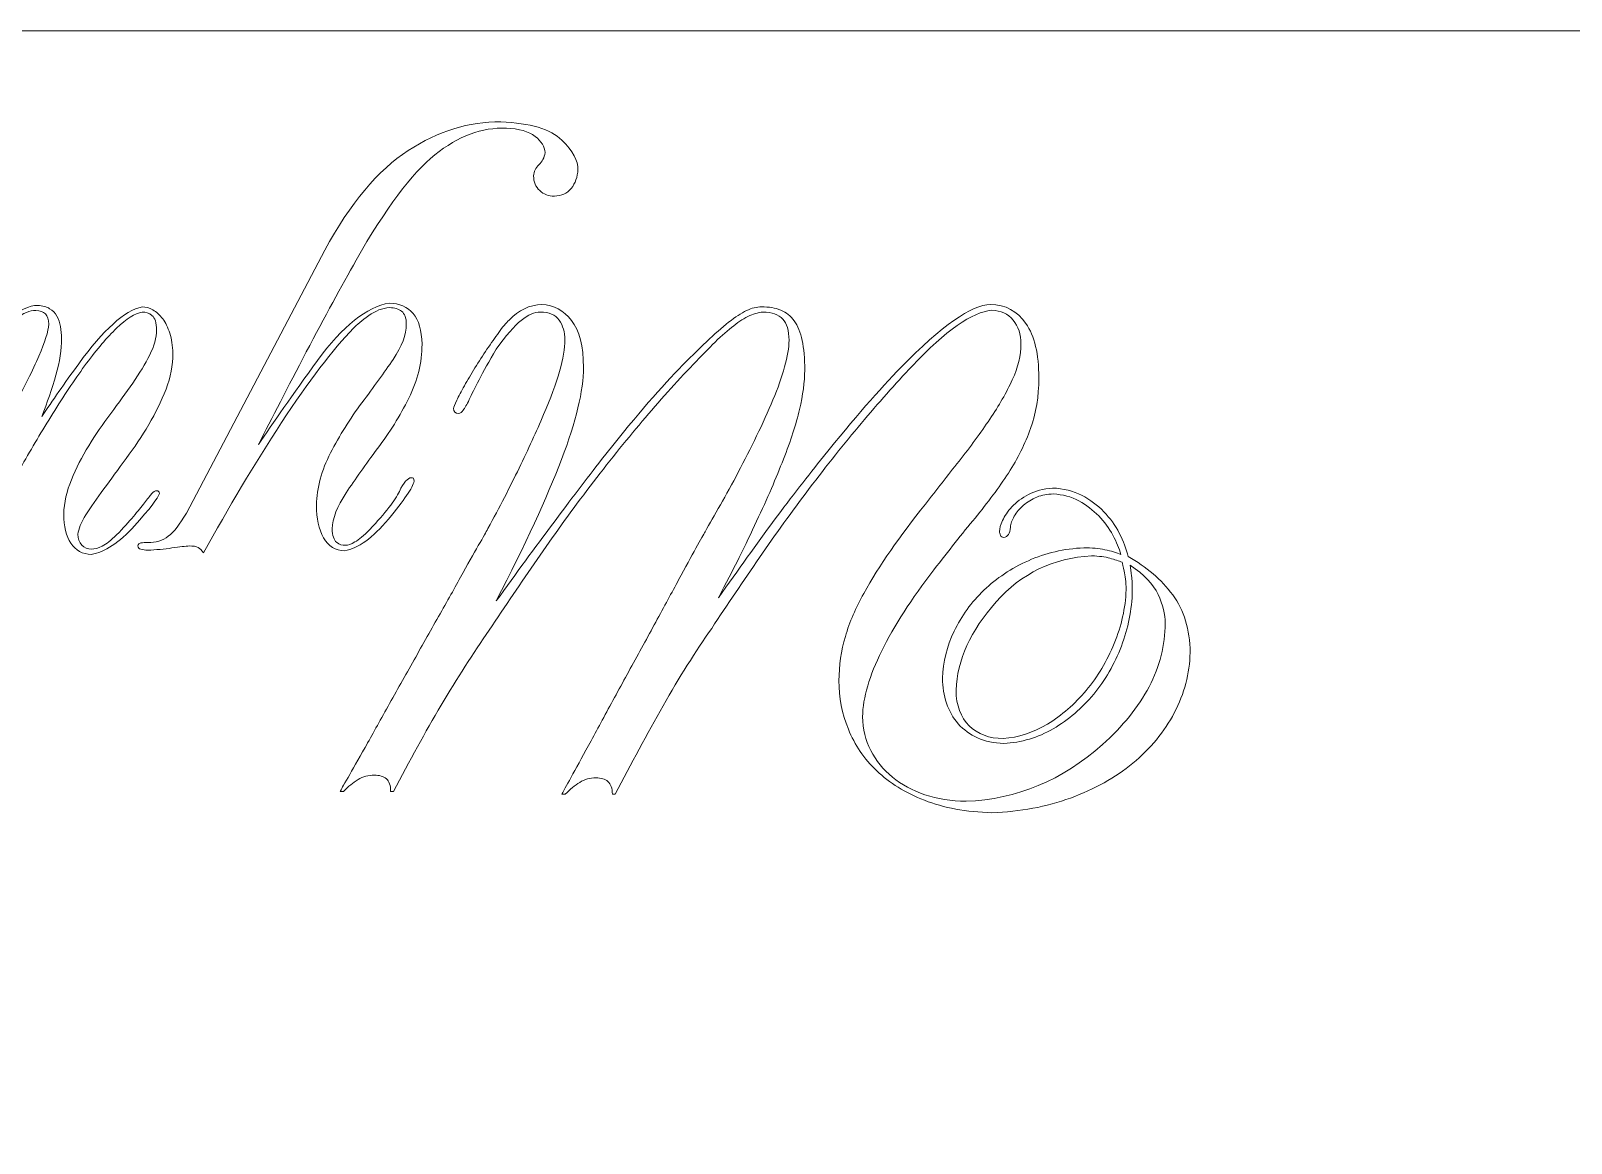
# Model space of a CAD drawing. Header units: centimetres. Extents: x -34.6 to 30.5, y -3.3 to 7.
# Drawn here: x 23.038 to 25.322, y -1.609 to 0.041 of the extents above; entities that cross this region are included whole.
import ezdxf

# ---------------------------------------------------------------- set-up
doc = ezdxf.new("R2010")
doc.units = ezdxf.units.CM
doc.header["$MEASUREMENT"] = 0
doc.layers.add('layer 1', color=7, linetype='Continuous')

msp = doc.modelspace()

# ---------------------------------------------------------------- linework, layer by layer
at = {"layer": 'layer 1', "color": 250, "lineweight": 9}
msp.add_open_spline([(18.65834, 0.04103), (18.65834, 0.04103), (25.86834, 0.04103), (25.86834, 0.04103), (25.86834, 0.04103), (26.72161, 0.04103), (27.41334, -0.6977), (27.41334, -1.60897), (27.41334, -1.60897), (27.41334, -2.52024), (26.72161, -3.25897), (25.86834, -3.25897), (25.86834, -3.25897), (25.86834, -3.25897), (18.65834, -3.25897), (18.65834, -3.25897), (18.65834, -3.25897), (17.80507, -3.25897), (17.11334, -2.52024), (17.11334, -1.60897), (17.11334, -1.60897), (17.11334, -0.6977), (17.80507, 0.04103), (18.65834, 0.04103)], degree=3, knots=[0, 0, 0, 0, 0.1428571, 0.1428571, 0.1428571, 0.1428571, 0.2857143, 0.2857143, 0.2857143, 0.2857143, 0.4285714, 0.4285714, 0.4285714, 0.4285714, 0.5714286, 0.5714286, 0.5714286, 0.5714286, 0.7142857, 0.7142857, 0.7142857, 0.7142857, 1, 1, 1, 1], dxfattribs=at)
at = {"layer": 'layer 1', "color": 242, "lineweight": 9}
for points, knots in [([(23.50324, -0.73032), (23.48931, -0.72997), (23.4789, -0.72344), (23.47184, -0.71092), (23.47184, -0.71092), (23.46479, -0.69839), (23.46126, -0.68234), (23.46126, -0.66258), (23.46126, -0.66258), (23.46197, -0.63683), (23.46885, -0.6109), (23.48225, -0.58515), (23.48225, -0.58515), (23.49548, -0.55922), (23.511, -0.53453), (23.52864, -0.51089), (23.52864, -0.51089), (23.54646, -0.48743), (23.5618, -0.46591), (23.57503, -0.44633), (23.57503, -0.44633), (23.58808, -0.42693), (23.59461, -0.40947), (23.59461, -0.39394), (23.59461, -0.39394), (23.59461, -0.38495), (23.59232, -0.3786), (23.58756, -0.37507), (23.58756, -0.37507), (23.58297, -0.37137), (23.57697, -0.3696), (23.56974, -0.3696), (23.56974, -0.3696), (23.55916, -0.37031), (23.54875, -0.37419), (23.53887, -0.38142), (23.53887, -0.38142), (23.52882, -0.38883), (23.52123, -0.395), (23.51612, -0.40012), (23.51612, -0.40012), (23.48543, -0.43187), (23.44997, -0.47843), (23.40958, -0.54017), (23.40958, -0.54017), (23.36936, -0.60191), (23.33073, -0.66629), (23.29387, -0.73349), (23.29387, -0.73349), (23.2914, -0.72961), (23.28875, -0.72697), (23.28575, -0.72538), (23.28575, -0.72538), (23.28293, -0.72379), (23.27852, -0.72309), (23.2727, -0.72309), (23.2727, -0.72309), (23.26723, -0.72344), (23.25859, -0.7245), (23.24712, -0.72608), (23.24712, -0.72608), (23.23548, -0.72785), (23.22349, -0.72891), (23.21114, -0.72926), (23.21114, -0.72926), (23.20744, -0.72926), (23.20409, -0.72891), (23.20109, -0.72803), (23.20109, -0.72803), (23.19809, -0.72714), (23.19668, -0.72556), (23.19668, -0.72309), (23.19668, -0.72309), (23.19668, -0.72062), (23.19809, -0.71921), (23.20109, -0.71868), (23.20109, -0.71868), (23.20409, -0.71815), (23.20744, -0.71797), (23.21114, -0.71797), (23.21114, -0.71797), (23.22314, -0.71832), (23.23337, -0.71515), (23.24166, -0.7088), (23.24166, -0.7088), (23.24995, -0.70245), (23.25894, -0.69098), (23.26847, -0.6744), (23.26847, -0.6744), (23.26847, -0.6744), (23.47361, -0.28441), (23.47361, -0.28441), (23.47361, -0.28441), (23.51153, -0.21473), (23.55281, -0.16552), (23.59726, -0.13659), (23.59726, -0.13659), (23.64171, -0.10766), (23.68757, -0.09355), (23.73466, -0.09408), (23.73466, -0.09408), (23.77841, -0.09585), (23.80857, -0.10484), (23.82515, -0.12107), (23.82515, -0.12107), (23.84173, -0.1373), (23.84949, -0.15194), (23.84896, -0.16499), (23.84896, -0.16499), (23.84861, -0.17557), (23.84526, -0.18492), (23.83909, -0.19268), (23.83909, -0.19268), (23.83291, -0.20027), (23.82462, -0.20415), (23.81422, -0.20415), (23.81422, -0.20415), (23.80557, -0.20415), (23.79834, -0.2015), (23.79234, -0.19604), (23.79234, -0.19604), (23.78635, -0.19039), (23.78317, -0.18316), (23.78335, -0.17416), (23.78335, -0.17416), (23.78352, -0.16764), (23.78635, -0.16217), (23.79128, -0.15776), (23.79128, -0.15776), (23.79622, -0.15317), (23.79922, -0.14718), (23.80028, -0.13959), (23.80028, -0.13959), (23.79993, -0.13095), (23.79499, -0.12301), (23.78564, -0.1156), (23.78564, -0.1156), (23.77612, -0.10819), (23.76183, -0.10414), (23.74295, -0.10343), (23.74295, -0.10343), (23.70679, -0.10202), (23.67152, -0.11525), (23.63694, -0.14294), (23.63694, -0.14294), (23.60255, -0.17064), (23.56357, -0.22285), (23.52017, -0.29922), (23.52017, -0.29922), (23.49848, -0.3375), (23.47378, -0.38301), (23.44627, -0.4354), (23.44627, -0.4354), (23.41875, -0.48796), (23.39511, -0.53382), (23.37554, -0.57263), (23.37554, -0.57263), (23.39653, -0.54105), (23.42563, -0.49942), (23.46302, -0.4481), (23.46302, -0.4481), (23.50042, -0.39677), (23.53605, -0.36837), (23.56974, -0.3629), (23.56974, -0.3629), (23.58456, -0.36325), (23.5962, -0.36837), (23.60466, -0.37842), (23.60466, -0.37842), (23.61313, -0.3883), (23.61754, -0.40347), (23.61789, -0.42393), (23.61789, -0.42393), (23.61789, -0.45109), (23.61137, -0.47773), (23.59831, -0.50401), (23.59831, -0.50401), (23.58509, -0.53012), (23.56974, -0.55499), (23.55192, -0.57862), (23.55192, -0.57862), (23.53429, -0.60226), (23.51876, -0.62413), (23.50553, -0.64424), (23.50553, -0.64424), (23.49213, -0.66435), (23.48525, -0.68216), (23.48454, -0.69769), (23.48454, -0.69769), (23.4849, -0.70774), (23.48719, -0.71444), (23.49125, -0.71762), (23.49125, -0.71762), (23.49548, -0.72097), (23.49989, -0.72238), (23.50465, -0.72203), (23.50465, -0.72203), (23.50818, -0.72203), (23.51277, -0.72044), (23.51841, -0.71709), (23.51841, -0.71709), (23.52406, -0.71391), (23.53146, -0.70774), (23.54046, -0.69874), (23.54046, -0.69874), (23.56357, -0.67423), (23.57821, -0.65553), (23.58438, -0.64212), (23.58438, -0.64212), (23.59055, -0.62889), (23.59655, -0.62219), (23.60202, -0.62184), (23.60202, -0.62184), (23.60343, -0.62184), (23.60449, -0.62219), (23.60519, -0.62272), (23.60519, -0.62272), (23.60572, -0.62343), (23.60608, -0.62484), (23.60608, -0.62695), (23.60608, -0.62695), (23.60414, -0.63666), (23.59144, -0.65535), (23.56815, -0.68322), (23.56815, -0.68322), (23.54487, -0.71109), (23.52317, -0.72679), (23.50324, -0.73032)], [0, 0, 0, 0, 0.0172414, 0.0172414, 0.0172414, 0.0172414, 0.0344828, 0.0344828, 0.0344828, 0.0344828, 0.0517241, 0.0517241, 0.0517241, 0.0517241, 0.0689655, 0.0689655, 0.0689655, 0.0689655, 0.0862069, 0.0862069, 0.0862069, 0.0862069, 0.1034483, 0.1034483, 0.1034483, 0.1034483, 0.1206897, 0.1206897, 0.1206897, 0.1206897, 0.137931, 0.137931, 0.137931, 0.137931, 0.1551724, 0.1551724, 0.1551724, 0.1551724, 0.1724138, 0.1724138, 0.1724138, 0.1724138, 0.1896552, 0.1896552, 0.1896552, 0.1896552, 0.2068966, 0.2068966, 0.2068966, 0.2068966, 0.2241379, 0.2241379, 0.2241379, 0.2241379, 0.2413793, 0.2413793, 0.2413793, 0.2413793, 0.2586207, 0.2586207, 0.2586207, 0.2586207, 0.2758621, 0.2758621, 0.2758621, 0.2758621, 0.2931034, 0.2931034, 0.2931034, 0.2931034, 0.3103448, 0.3103448, 0.3103448, 0.3103448, 0.3275862, 0.3275862, 0.3275862, 0.3275862, 0.3448276, 0.3448276, 0.3448276, 0.3448276, 0.362069, 0.362069, 0.362069, 0.362069, 0.3793103, 0.3793103, 0.3793103, 0.3793103, 0.3965517, 0.3965517, 0.3965517, 0.3965517, 0.4137931, 0.4137931, 0.4137931, 0.4137931, 0.4310345, 0.4310345, 0.4310345, 0.4310345, 0.4482759, 0.4482759, 0.4482759, 0.4482759, 0.4655172, 0.4655172, 0.4655172, 0.4655172, 0.4827586, 0.4827586, 0.4827586, 0.4827586, 0.5, 0.5, 0.5, 0.5, 0.5172414, 0.5172414, 0.5172414, 0.5172414, 0.5344828, 0.5344828, 0.5344828, 0.5344828, 0.5517241, 0.5517241, 0.5517241, 0.5517241, 0.5689655, 0.5689655, 0.5689655, 0.5689655, 0.5862069, 0.5862069, 0.5862069, 0.5862069, 0.6034483, 0.6034483, 0.6034483, 0.6034483, 0.6206897, 0.6206897, 0.6206897, 0.6206897, 0.637931, 0.637931, 0.637931, 0.637931, 0.6551724, 0.6551724, 0.6551724, 0.6551724, 0.6724138, 0.6724138, 0.6724138, 0.6724138, 0.6896552, 0.6896552, 0.6896552, 0.6896552, 0.7068966, 0.7068966, 0.7068966, 0.7068966, 0.7241379, 0.7241379, 0.7241379, 0.7241379, 0.7413793, 0.7413793, 0.7413793, 0.7413793, 0.7586207, 0.7586207, 0.7586207, 0.7586207, 0.7758621, 0.7758621, 0.7758621, 0.7758621, 0.7931034, 0.7931034, 0.7931034, 0.7931034, 0.8103448, 0.8103448, 0.8103448, 0.8103448, 0.8275862, 0.8275862, 0.8275862, 0.8275862, 0.8448276, 0.8448276, 0.8448276, 0.8448276, 0.862069, 0.862069, 0.862069, 0.862069, 0.8793103, 0.8793103, 0.8793103, 0.8793103, 0.8965517, 0.8965517, 0.8965517, 0.8965517, 0.9137931, 0.9137931, 0.9137931, 0.9137931, 0.9310345, 0.9310345, 0.9310345, 0.9310345, 0.9482759, 0.9482759, 0.9482759, 0.9482759, 0.9655172, 0.9655172, 0.9655172, 0.9655172, 1, 1, 1, 1]), ([(22.86489, -0.56769), (22.87547, -0.55181), (22.88764, -0.53453), (22.90123, -0.51565), (22.90123, -0.51565), (22.91481, -0.49678), (22.93104, -0.47438), (22.94956, -0.44862), (22.94956, -0.44862), (22.96825, -0.42287), (22.98607, -0.40276), (23.003, -0.38812), (23.003, -0.38812), (23.02011, -0.37348), (23.03528, -0.36625), (23.04833, -0.36625), (23.04833, -0.36625), (23.05521, -0.3666), (23.06103, -0.36819), (23.06562, -0.37119), (23.06562, -0.37119), (23.07021, -0.37401), (23.07391, -0.37772), (23.07638, -0.38213), (23.07638, -0.38213), (23.07903, -0.38671), (23.08079, -0.39183), (23.08185, -0.39765), (23.08185, -0.39765), (23.08291, -0.40347), (23.08344, -0.40947), (23.08344, -0.41564), (23.08344, -0.41564), (23.08344, -0.43151), (23.08061, -0.44951), (23.07497, -0.46979), (23.07497, -0.46979), (23.06915, -0.49008), (23.06227, -0.51036), (23.05398, -0.531), (23.05398, -0.531), (23.06192, -0.51936), (23.07038, -0.50701), (23.07938, -0.49413), (23.07938, -0.49413), (23.0882, -0.48143), (23.09808, -0.4675), (23.10884, -0.45286), (23.10884, -0.45286), (23.14517, -0.40241), (23.17675, -0.37419), (23.2032, -0.36837), (23.2032, -0.36837), (23.20832, -0.36837), (23.21361, -0.36996), (23.2189, -0.37295), (23.2189, -0.37295), (23.22419, -0.37613), (23.22896, -0.38054), (23.23337, -0.38618), (23.23337, -0.38618), (23.2376, -0.39183), (23.24113, -0.39906), (23.24395, -0.40753), (23.24395, -0.40753), (23.2466, -0.41617), (23.24818, -0.42622), (23.24854, -0.43751), (23.24854, -0.43751), (23.24854, -0.45497), (23.24518, -0.47279), (23.23831, -0.49061), (23.23831, -0.49061), (23.23143, -0.50842), (23.22278, -0.52606), (23.21273, -0.54317), (23.21273, -0.54317), (23.2025, -0.56046), (23.19139, -0.57704), (23.17939, -0.59326), (23.17939, -0.59326), (23.1674, -0.60949), (23.15628, -0.62448), (23.14588, -0.6386), (23.14588, -0.6386), (23.13565, -0.65271), (23.12683, -0.66541), (23.1196, -0.67687), (23.1196, -0.67687), (23.11236, -0.68816), (23.10848, -0.69786), (23.10778, -0.70562), (23.10778, -0.70562), (23.10778, -0.71215), (23.10972, -0.71762), (23.11342, -0.72168), (23.11342, -0.72168), (23.1173, -0.72573), (23.12206, -0.72785), (23.12789, -0.72785), (23.12789, -0.72785), (23.1323, -0.72785), (23.13759, -0.72626), (23.14376, -0.72326), (23.14376, -0.72326), (23.14993, -0.72009), (23.15699, -0.71462), (23.16493, -0.70668), (23.16493, -0.70668), (23.17498, -0.69645), (23.18327, -0.68728), (23.18997, -0.67934), (23.18997, -0.67934), (23.19668, -0.6714), (23.20215, -0.6647), (23.20638, -0.65906), (23.20638, -0.65906), (23.21079, -0.65341), (23.21432, -0.649), (23.21696, -0.64583), (23.21696, -0.64583), (23.21978, -0.64283), (23.22208, -0.64124), (23.22419, -0.64124), (23.22419, -0.64124), (23.22702, -0.64124), (23.22843, -0.64265), (23.22843, -0.6453), (23.22843, -0.6453), (23.22631, -0.65218), (23.21414, -0.66823), (23.19174, -0.69328), (23.19174, -0.69328), (23.16898, -0.71815), (23.14746, -0.73226), (23.12753, -0.73561), (23.12753, -0.73561), (23.1143, -0.73526), (23.10425, -0.72979), (23.09719, -0.71903), (23.09719, -0.71903), (23.09014, -0.70845), (23.08661, -0.69416), (23.08661, -0.67617), (23.08661, -0.67617), (23.08732, -0.65888), (23.09102, -0.64177), (23.09808, -0.62484), (23.09808, -0.62484), (23.10495, -0.60773), (23.11342, -0.59097), (23.12365, -0.57457), (23.12365, -0.57457), (23.13371, -0.55834), (23.14464, -0.54229), (23.15646, -0.52659), (23.15646, -0.52659), (23.1681, -0.51089), (23.17904, -0.4959), (23.18909, -0.48143), (23.18909, -0.48143), (23.19897, -0.46697), (23.20744, -0.45303), (23.21414, -0.43981), (23.21414, -0.43981), (23.22084, -0.42658), (23.22419, -0.41423), (23.22419, -0.40276), (23.22419, -0.40276), (23.22419, -0.39218), (23.2219, -0.38495), (23.21749, -0.38107), (23.21749, -0.38107), (23.21308, -0.37736), (23.20814, -0.37578), (23.20303, -0.37648), (23.20303, -0.37648), (23.19209, -0.37825), (23.17939, -0.38601), (23.1651, -0.39994), (23.1651, -0.39994), (23.15082, -0.41388), (23.136, -0.43134), (23.12048, -0.45215), (23.12048, -0.45215), (23.10513, -0.47297), (23.08943, -0.49625), (23.07338, -0.522), (23.07338, -0.522), (23.05733, -0.54758), (23.04216, -0.57316), (23.0277, -0.59838), (23.0277, -0.59838), (23.01323, -0.62378), (23, -0.64742), (22.98819, -0.66964), (22.98819, -0.66964), (22.97619, -0.69187), (22.96631, -0.71021), (22.95838, -0.72485), (22.95838, -0.72485), (22.95838, -0.72485), (22.95326, -0.72485), (22.95326, -0.72485), (22.95326, -0.72485), (22.95185, -0.72026), (22.94956, -0.71656), (22.94656, -0.71356), (22.94656, -0.71356), (22.94338, -0.71074), (22.93862, -0.70933), (22.93209, -0.70933), (22.93209, -0.70933), (22.92486, -0.70933), (22.91834, -0.71074), (22.91234, -0.71391), (22.91234, -0.71391), (22.90652, -0.71709), (22.89964, -0.72097), (22.8917, -0.72573), (22.8917, -0.72573), (22.8917, -0.72573), (22.88764, -0.72573), (22.88764, -0.72573), (22.88764, -0.72573), (22.91199, -0.68728), (22.93456, -0.65077), (22.95502, -0.61655), (22.95502, -0.61655), (22.97549, -0.58215), (22.99418, -0.54952), (23.01112, -0.51865), (23.01112, -0.51865), (23.02805, -0.48761), (23.04093, -0.46185), (23.04992, -0.44139), (23.04992, -0.44139), (23.05874, -0.42076), (23.06368, -0.40506), (23.06439, -0.39412), (23.06439, -0.39412), (23.06439, -0.38054), (23.05786, -0.37384), (23.04516, -0.37384), (23.04516, -0.37384), (23.03652, -0.37348), (23.02664, -0.37772), (23.01553, -0.38636), (23.01553, -0.38636), (23.00424, -0.39483), (22.99224, -0.40682), (22.97937, -0.42217), (22.97937, -0.42217), (22.96631, -0.43751), (22.95273, -0.45568), (22.93827, -0.47649), (22.93827, -0.47649), (22.9238, -0.49731), (22.90881, -0.51971), (22.89329, -0.54387), (22.89329, -0.54387), (22.87159, -0.57739), (22.85184, -0.60932), (22.83402, -0.63983), (22.83402, -0.63983), (22.81638, -0.67017), (22.80015, -0.69963), (22.78534, -0.72785), (22.78534, -0.72785), (22.78534, -0.72785), (22.78322, -0.72785), (22.78322, -0.72785), (22.78322, -0.72785), (22.78322, -0.72203), (22.78181, -0.71727), (22.77881, -0.71391), (22.77881, -0.71391), (22.77581, -0.71039), (22.77105, -0.7088), (22.76399, -0.7088), (22.76399, -0.7088), (22.75447, -0.7088), (22.74688, -0.71092), (22.74142, -0.7155), (22.74142, -0.7155), (22.73577, -0.71991), (22.7303, -0.72414), (22.72484, -0.72785), (22.72484, -0.72785), (22.72484, -0.72785), (22.71954, -0.72785), (22.71954, -0.72785), (22.71954, -0.72785), (22.7393, -0.69645), (22.75835, -0.66488), (22.77705, -0.63295), (22.77705, -0.63295), (22.79557, -0.60102), (22.81391, -0.56875), (22.83173, -0.53594), (22.83173, -0.53594), (22.84972, -0.50313), (22.8633, -0.47544), (22.8723, -0.45251), (22.8723, -0.45251), (22.88147, -0.42957), (22.88676, -0.41158), (22.88817, -0.39835), (22.88817, -0.39835), (22.88817, -0.38936), (22.88606, -0.3823), (22.88182, -0.37719), (22.88182, -0.37719), (22.87777, -0.37207), (22.87212, -0.36943), (22.86489, -0.36943), (22.86489, -0.36943), (22.85801, -0.36943), (22.85095, -0.37242), (22.8439, -0.37842), (22.8439, -0.37842), (22.83684, -0.38442), (22.83014, -0.39165), (22.82397, -0.39959), (22.82397, -0.39959), (22.81779, -0.4077), (22.81233, -0.41617), (22.80756, -0.42464), (22.80756, -0.42464), (22.80262, -0.43328), (22.79927, -0.44016), (22.79716, -0.44545), (22.79716, -0.44545), (22.78887, -0.46432), (22.78216, -0.47473), (22.77705, -0.47632), (22.77705, -0.47632), (22.77317, -0.47632), (22.77123, -0.47508), (22.77123, -0.47226), (22.77123, -0.47226), (22.77158, -0.46944), (22.77387, -0.46432), (22.77811, -0.45674), (22.77811, -0.45674), (22.78216, -0.44915), (22.7871, -0.44069), (22.79275, -0.43151), (22.79275, -0.43151), (22.79839, -0.42217), (22.80456, -0.41299), (22.81109, -0.404), (22.81109, -0.404), (22.81762, -0.395), (22.82344, -0.38777), (22.82873, -0.3823), (22.82873, -0.3823), (22.83279, -0.37789), (22.83825, -0.37348), (22.84513, -0.36943), (22.84513, -0.36943), (22.85201, -0.36519), (22.85907, -0.36308), (22.86595, -0.36308), (22.86595, -0.36308), (22.87688, -0.36308), (22.88641, -0.36766), (22.89452, -0.37701), (22.89452, -0.37701), (22.90264, -0.38636), (22.90669, -0.401), (22.90669, -0.42093), (22.90669, -0.42093), (22.90669, -0.4324), (22.90564, -0.44404), (22.90334, -0.45639), (22.90334, -0.45639), (22.90105, -0.46856), (22.89805, -0.4809), (22.89399, -0.49325), (22.89399, -0.49325), (22.89011, -0.50577), (22.88553, -0.51812), (22.88059, -0.53082), (22.88059, -0.53082), (22.87565, -0.54335), (22.87036, -0.55569), (22.86489, -0.56769)], [0, 0, 0, 0, 0.0102041, 0.0102041, 0.0102041, 0.0102041, 0.0204082, 0.0204082, 0.0204082, 0.0204082, 0.0306122, 0.0306122, 0.0306122, 0.0306122, 0.0408163, 0.0408163, 0.0408163, 0.0408163, 0.0510204, 0.0510204, 0.0510204, 0.0510204, 0.0612245, 0.0612245, 0.0612245, 0.0612245, 0.0714286, 0.0714286, 0.0714286, 0.0714286, 0.0816327, 0.0816327, 0.0816327, 0.0816327, 0.0918367, 0.0918367, 0.0918367, 0.0918367, 0.1020408, 0.1020408, 0.1020408, 0.1020408, 0.1122449, 0.1122449, 0.1122449, 0.1122449, 0.122449, 0.122449, 0.122449, 0.122449, 0.1326531, 0.1326531, 0.1326531, 0.1326531, 0.1428571, 0.1428571, 0.1428571, 0.1428571, 0.1530612, 0.1530612, 0.1530612, 0.1530612, 0.1632653, 0.1632653, 0.1632653, 0.1632653, 0.1734694, 0.1734694, 0.1734694, 0.1734694, 0.1836735, 0.1836735, 0.1836735, 0.1836735, 0.1938776, 0.1938776, 0.1938776, 0.1938776, 0.2040816, 0.2040816, 0.2040816, 0.2040816, 0.2142857, 0.2142857, 0.2142857, 0.2142857, 0.2244898, 0.2244898, 0.2244898, 0.2244898, 0.2346939, 0.2346939, 0.2346939, 0.2346939, 0.244898, 0.244898, 0.244898, 0.244898, 0.255102, 0.255102, 0.255102, 0.255102, 0.2653061, 0.2653061, 0.2653061, 0.2653061, 0.2755102, 0.2755102, 0.2755102, 0.2755102, 0.2857143, 0.2857143, 0.2857143, 0.2857143, 0.2959184, 0.2959184, 0.2959184, 0.2959184, 0.3061224, 0.3061224, 0.3061224, 0.3061224, 0.3163265, 0.3163265, 0.3163265, 0.3163265, 0.3265306, 0.3265306, 0.3265306, 0.3265306, 0.3367347, 0.3367347, 0.3367347, 0.3367347, 0.3469388, 0.3469388, 0.3469388, 0.3469388, 0.3571429, 0.3571429, 0.3571429, 0.3571429, 0.3673469, 0.3673469, 0.3673469, 0.3673469, 0.377551, 0.377551, 0.377551, 0.377551, 0.3877551, 0.3877551, 0.3877551, 0.3877551, 0.3979592, 0.3979592, 0.3979592, 0.3979592, 0.4081633, 0.4081633, 0.4081633, 0.4081633, 0.4183673, 0.4183673, 0.4183673, 0.4183673, 0.4285714, 0.4285714, 0.4285714, 0.4285714, 0.4387755, 0.4387755, 0.4387755, 0.4387755, 0.4489796, 0.4489796, 0.4489796, 0.4489796, 0.4591837, 0.4591837, 0.4591837, 0.4591837, 0.4693878, 0.4693878, 0.4693878, 0.4693878, 0.4795918, 0.4795918, 0.4795918, 0.4795918, 0.4897959, 0.4897959, 0.4897959, 0.4897959, 0.5, 0.5, 0.5, 0.5, 0.5102041, 0.5102041, 0.5102041, 0.5102041, 0.5204082, 0.5204082, 0.5204082, 0.5204082, 0.5306122, 0.5306122, 0.5306122, 0.5306122, 0.5408163, 0.5408163, 0.5408163, 0.5408163, 0.5510204, 0.5510204, 0.5510204, 0.5510204, 0.5612245, 0.5612245, 0.5612245, 0.5612245, 0.5714286, 0.5714286, 0.5714286, 0.5714286, 0.5816327, 0.5816327, 0.5816327, 0.5816327, 0.5918367, 0.5918367, 0.5918367, 0.5918367, 0.6020408, 0.6020408, 0.6020408, 0.6020408, 0.6122449, 0.6122449, 0.6122449, 0.6122449, 0.622449, 0.622449, 0.622449, 0.622449, 0.6326531, 0.6326531, 0.6326531, 0.6326531, 0.6428571, 0.6428571, 0.6428571, 0.6428571, 0.6530612, 0.6530612, 0.6530612, 0.6530612, 0.6632653, 0.6632653, 0.6632653, 0.6632653, 0.6734694, 0.6734694, 0.6734694, 0.6734694, 0.6836735, 0.6836735, 0.6836735, 0.6836735, 0.6938776, 0.6938776, 0.6938776, 0.6938776, 0.7040816, 0.7040816, 0.7040816, 0.7040816, 0.7142857, 0.7142857, 0.7142857, 0.7142857, 0.7244898, 0.7244898, 0.7244898, 0.7244898, 0.7346939, 0.7346939, 0.7346939, 0.7346939, 0.744898, 0.744898, 0.744898, 0.744898, 0.755102, 0.755102, 0.755102, 0.755102, 0.7653061, 0.7653061, 0.7653061, 0.7653061, 0.7755102, 0.7755102, 0.7755102, 0.7755102, 0.7857143, 0.7857143, 0.7857143, 0.7857143, 0.7959184, 0.7959184, 0.7959184, 0.7959184, 0.8061224, 0.8061224, 0.8061224, 0.8061224, 0.8163265, 0.8163265, 0.8163265, 0.8163265, 0.8265306, 0.8265306, 0.8265306, 0.8265306, 0.8367347, 0.8367347, 0.8367347, 0.8367347, 0.8469388, 0.8469388, 0.8469388, 0.8469388, 0.8571429, 0.8571429, 0.8571429, 0.8571429, 0.8673469, 0.8673469, 0.8673469, 0.8673469, 0.877551, 0.877551, 0.877551, 0.877551, 0.8877551, 0.8877551, 0.8877551, 0.8877551, 0.8979592, 0.8979592, 0.8979592, 0.8979592, 0.9081633, 0.9081633, 0.9081633, 0.9081633, 0.9183673, 0.9183673, 0.9183673, 0.9183673, 0.9285714, 0.9285714, 0.9285714, 0.9285714, 0.9387755, 0.9387755, 0.9387755, 0.9387755, 0.9489796, 0.9489796, 0.9489796, 0.9489796, 0.9591837, 0.9591837, 0.9591837, 0.9591837, 0.9693878, 0.9693878, 0.9693878, 0.9693878, 0.9795918, 0.9795918, 0.9795918, 0.9795918, 1, 1, 1, 1]), ([(24.03805, -0.70121), (24.04423, -0.6901), (24.05164, -0.67722), (24.06028, -0.66223), (24.06028, -0.66223), (24.06892, -0.64724), (24.07774, -0.63101), (24.08691, -0.61355), (24.08691, -0.61355), (24.09591, -0.59626), (24.10508, -0.57827), (24.11408, -0.55993), (24.11408, -0.55993), (24.1229, -0.54141), (24.13101, -0.52359), (24.13824, -0.5063), (24.13824, -0.5063), (24.14548, -0.48919), (24.1513, -0.47279), (24.15553, -0.45762), (24.15553, -0.45762), (24.15994, -0.44227), (24.16206, -0.42905), (24.16206, -0.41793), (24.16206, -0.41793), (24.16206, -0.40347), (24.15888, -0.39306), (24.15271, -0.38654), (24.15271, -0.38654), (24.14653, -0.38001), (24.13666, -0.37648), (24.12325, -0.37613), (24.12325, -0.37613), (24.11602, -0.37683), (24.10861, -0.37913), (24.10103, -0.38283), (24.10103, -0.38283), (24.09344, -0.38671), (24.08533, -0.392), (24.07686, -0.39888), (24.07686, -0.39888), (24.06822, -0.40576), (24.05887, -0.41423), (24.04881, -0.42428), (24.04881, -0.42428), (24.03894, -0.43416), (24.02765, -0.4458), (24.0153, -0.45886), (24.0153, -0.45886), (23.99008, -0.48531), (23.96485, -0.51371), (23.93963, -0.54387), (23.93963, -0.54387), (23.91423, -0.57404), (23.88848, -0.60632), (23.86237, -0.64071), (23.86237, -0.64071), (23.83679, -0.67458), (23.81228, -0.70862), (23.78846, -0.74302), (23.78846, -0.74302), (23.76465, -0.77759), (23.74102, -0.81252), (23.71756, -0.84797), (23.71756, -0.84797), (23.69357, -0.88237), (23.66975, -0.91958), (23.64629, -0.95927), (23.64629, -0.95927), (23.62283, -0.99914), (23.59938, -1.04182), (23.57556, -1.08715), (23.57556, -1.08715), (23.57556, -1.08715), (23.57133, -1.08715), (23.57133, -1.08715), (23.57133, -1.08715), (23.57133, -1.07833), (23.56921, -1.07198), (23.56498, -1.06828), (23.56498, -1.06828), (23.56057, -1.06475), (23.55475, -1.06299), (23.54716, -1.06299), (23.54716, -1.06299), (23.53852, -1.06299), (23.53041, -1.0651), (23.523, -1.06969), (23.523, -1.06969), (23.51559, -1.0741), (23.50853, -1.07992), (23.50166, -1.08715), (23.50166, -1.08715), (23.50166, -1.08715), (23.49654, -1.08715), (23.49654, -1.08715), (23.49654, -1.08715), (23.49742, -1.08521), (23.5013, -1.07833), (23.50818, -1.06652), (23.50818, -1.06652), (23.51488, -1.05487), (23.52317, -1.03988), (23.53341, -1.02189), (23.53341, -1.02189), (23.54364, -1.00372), (23.55492, -0.98344), (23.56745, -0.96086), (23.56745, -0.96086), (23.58015, -0.93846), (23.59285, -0.91553), (23.60608, -0.89224), (23.60608, -0.89224), (23.61913, -0.86896), (23.63201, -0.84603), (23.64471, -0.82363), (23.64471, -0.82363), (23.65758, -0.80105), (23.66887, -0.78077), (23.67893, -0.7626), (23.67893, -0.7626), (23.6888, -0.74461), (23.69727, -0.72961), (23.70397, -0.71797), (23.70397, -0.71797), (23.71068, -0.70615), (23.71456, -0.69927), (23.71562, -0.69733), (23.71562, -0.69733), (23.73273, -0.66558), (23.74825, -0.63577), (23.76183, -0.60773), (23.76183, -0.60773), (23.77541, -0.57968), (23.78758, -0.55322), (23.79817, -0.52835), (23.79817, -0.52835), (23.81933, -0.47985), (23.82974, -0.4428), (23.82974, -0.4174), (23.82974, -0.4174), (23.82974, -0.40594), (23.82692, -0.39624), (23.82127, -0.38812), (23.82127, -0.38812), (23.81563, -0.38001), (23.80628, -0.37613), (23.79358, -0.37613), (23.79358, -0.37613), (23.78458, -0.37613), (23.77506, -0.38019), (23.765, -0.38848), (23.765, -0.38848), (23.75477, -0.39677), (23.74243, -0.41105), (23.72796, -0.43134), (23.72796, -0.43134), (23.7172, -0.44915), (23.70891, -0.46432), (23.70256, -0.47649), (23.70256, -0.47649), (23.69639, -0.48866), (23.69145, -0.49854), (23.68792, -0.50595), (23.68792, -0.50595), (23.68422, -0.51336), (23.6814, -0.51865), (23.6791, -0.52165), (23.6791, -0.52165), (23.67699, -0.52482), (23.67452, -0.52641), (23.67222, -0.52641), (23.67222, -0.52641), (23.66693, -0.52641), (23.66446, -0.52394), (23.66446, -0.51918), (23.66446, -0.51918), (23.66482, -0.51706), (23.6664, -0.51301), (23.6694, -0.50701), (23.6694, -0.50701), (23.67222, -0.50101), (23.6761, -0.49378), (23.68069, -0.48549), (23.68069, -0.48549), (23.68528, -0.4772), (23.69057, -0.46838), (23.69639, -0.45886), (23.69639, -0.45886), (23.70239, -0.44951), (23.70821, -0.44033), (23.7142, -0.43134), (23.7142, -0.43134), (23.72038, -0.42234), (23.7262, -0.41405), (23.73184, -0.40629), (23.73184, -0.40629), (23.73749, -0.39853), (23.7426, -0.39236), (23.74701, -0.38795), (23.74701, -0.38795), (23.7613, -0.37313), (23.77735, -0.36555), (23.7957, -0.36519), (23.7957, -0.36519), (23.81316, -0.36555), (23.82798, -0.37348), (23.83962, -0.38848), (23.83962, -0.38848), (23.85126, -0.40365), (23.85726, -0.42693), (23.85726, -0.45833), (23.85726, -0.45833), (23.85726, -0.49272), (23.84632, -0.53823), (23.8248, -0.59467), (23.8248, -0.59467), (23.80328, -0.65112), (23.771, -0.72115), (23.72796, -0.80458), (23.72796, -0.80458), (23.78758, -0.72185), (23.83962, -0.652), (23.88424, -0.59503), (23.88424, -0.59503), (23.92887, -0.53788), (23.96715, -0.49325), (23.99872, -0.4608), (23.99872, -0.4608), (24.01389, -0.44545), (24.02747, -0.43187), (24.03964, -0.42023), (24.03964, -0.42023), (24.05164, -0.40876), (24.06257, -0.39906), (24.07245, -0.3913), (24.07245, -0.3913), (24.08215, -0.38354), (24.09115, -0.37789), (24.09909, -0.37401), (24.09909, -0.37401), (24.10685, -0.37031), (24.11425, -0.36837), (24.12131, -0.36837), (24.12131, -0.36837), (24.13225, -0.36837), (24.14177, -0.36996), (24.14989, -0.37331), (24.14989, -0.37331), (24.158, -0.37648), (24.1647, -0.38195), (24.16982, -0.38936), (24.16982, -0.38936), (24.17511, -0.39677), (24.17899, -0.40629), (24.18146, -0.41829), (24.18146, -0.41829), (24.18411, -0.4301), (24.18534, -0.44492), (24.18534, -0.46238), (24.18534, -0.46238), (24.18534, -0.47967), (24.18269, -0.49907), (24.17758, -0.52077), (24.17758, -0.52077), (24.17246, -0.54246), (24.16453, -0.56698), (24.15377, -0.5945), (24.15377, -0.5945), (24.14318, -0.62184), (24.12995, -0.65253), (24.11408, -0.6864), (24.11408, -0.6864), (24.0982, -0.72044), (24.07933, -0.75819), (24.05763, -0.79982), (24.05763, -0.79982), (24.11584, -0.71656), (24.1677, -0.64671), (24.21303, -0.59062), (24.21303, -0.59062), (24.25819, -0.53435), (24.29664, -0.49025), (24.32786, -0.45833), (24.32786, -0.45833), (24.38854, -0.39624), (24.43281, -0.36519), (24.46068, -0.36519), (24.46068, -0.36519), (24.48308, -0.36519), (24.50055, -0.37454), (24.51342, -0.39306), (24.51342, -0.39306), (24.52612, -0.41176), (24.53247, -0.43857), (24.53247, -0.47367), (24.53247, -0.47367), (24.53247, -0.50119), (24.52842, -0.52624), (24.5203, -0.54881), (24.5203, -0.54881), (24.51219, -0.57139), (24.50125, -0.59344), (24.48732, -0.61496), (24.48732, -0.61496), (24.47338, -0.63648), (24.4568, -0.6587), (24.43793, -0.68163), (24.43793, -0.68163), (24.41906, -0.70457), (24.39859, -0.73014), (24.3769, -0.75836), (24.3769, -0.75836), (24.34356, -0.80176), (24.31781, -0.8418), (24.29946, -0.87866), (24.29946, -0.87866), (24.2813, -0.91553), (24.27177, -0.94798), (24.27106, -0.97638), (24.27106, -0.97638), (24.27142, -0.99455), (24.27547, -1.01131), (24.28324, -1.02648), (24.28324, -1.02648), (24.291, -1.04164), (24.30158, -1.0547), (24.31534, -1.06599), (24.31534, -1.06599), (24.32892, -1.0771), (24.34497, -1.08574), (24.36367, -1.09209), (24.36367, -1.09209), (24.38219, -1.09827), (24.40247, -1.10144), (24.42452, -1.10179), (24.42452, -1.10179), (24.50002, -1.0988), (24.5674, -1.07075), (24.62667, -1.01766), (24.62667, -1.01766), (24.657, -0.99067), (24.68011, -0.96209), (24.69599, -0.93193), (24.69599, -0.93193), (24.71186, -0.90159), (24.7198, -0.87019), (24.7198, -0.83792), (24.7198, -0.83792), (24.7198, -0.82451), (24.71627, -0.81022), (24.70922, -0.79505), (24.70922, -0.79505), (24.70216, -0.77988), (24.6884, -0.76542), (24.66812, -0.75166), (24.66812, -0.75166), (24.66865, -0.75642), (24.66935, -0.76172), (24.67006, -0.76754), (24.67006, -0.76754), (24.67076, -0.77353), (24.67112, -0.78094), (24.67112, -0.78976), (24.67112, -0.78976), (24.67041, -0.81763), (24.66494, -0.84497), (24.65489, -0.87161), (24.65489, -0.87161), (24.64466, -0.89842), (24.63108, -0.92223), (24.61379, -0.94304), (24.61379, -0.94304), (24.5965, -0.96386), (24.57657, -0.98079), (24.55382, -0.9942), (24.55382, -0.9942), (24.53106, -1.00743), (24.50672, -1.01466), (24.48044, -1.01607), (24.48044, -1.01607), (24.46562, -1.01572), (24.45275, -1.01289), (24.44146, -1.00778), (24.44146, -1.00778), (24.43034, -1.00266), (24.42082, -0.99578), (24.41306, -0.98696), (24.41306, -0.98696), (24.4053, -0.97814), (24.39948, -0.96791), (24.3956, -0.95627), (24.3956, -0.95627), (24.39154, -0.94463), (24.3896, -0.93228), (24.3896, -0.91923), (24.3896, -0.91923), (24.3903, -0.89542), (24.39612, -0.87231), (24.40688, -0.84956), (24.40688, -0.84956), (24.41782, -0.8268), (24.43246, -0.80669), (24.45116, -0.7887), (24.45116, -0.7887), (24.46968, -0.77089), (24.49155, -0.75625), (24.51695, -0.74496), (24.51695, -0.74496), (24.54218, -0.73349), (24.56969, -0.72714), (24.59933, -0.72591), (24.59933, -0.72591), (24.61097, -0.72591), (24.62155, -0.72679), (24.63055, -0.72873), (24.63055, -0.72873), (24.63972, -0.73049), (24.64748, -0.73296), (24.65418, -0.73561), (24.65418, -0.73561), (24.65171, -0.72679), (24.64766, -0.71727), (24.64219, -0.70703), (24.64219, -0.70703), (24.63672, -0.69698), (24.62966, -0.68746), (24.62137, -0.67864), (24.62137, -0.67864), (24.61291, -0.66999), (24.60303, -0.66241), (24.59192, -0.65623), (24.59192, -0.65623), (24.58063, -0.65006), (24.56793, -0.64671), (24.55382, -0.646), (24.55382, -0.646), (24.54517, -0.646), (24.53724, -0.64742), (24.52965, -0.65059), (24.52965, -0.65059), (24.52207, -0.65377), (24.51536, -0.65765), (24.50972, -0.66276), (24.50972, -0.66276), (24.5039, -0.6677), (24.49949, -0.67317), (24.49596, -0.67899), (24.49596, -0.67899), (24.49261, -0.68481), (24.49067, -0.69028), (24.49032, -0.69539), (24.49032, -0.69539), (24.48961, -0.70474), (24.48626, -0.70968), (24.48044, -0.71039), (24.48044, -0.71039), (24.47815, -0.71039), (24.47638, -0.70933), (24.4755, -0.70739), (24.4755, -0.70739), (24.47462, -0.70527), (24.47427, -0.70333), (24.47427, -0.70157), (24.47427, -0.70157), (24.47427, -0.69751), (24.47568, -0.69204), (24.47868, -0.68534), (24.47868, -0.68534), (24.48167, -0.67864), (24.48626, -0.67193), (24.49261, -0.66505), (24.49261, -0.66505), (24.49896, -0.65817), (24.50725, -0.652), (24.51713, -0.64671), (24.51713, -0.64671), (24.52718, -0.64142), (24.539, -0.63824), (24.55276, -0.63718), (24.55276, -0.63718), (24.56899, -0.63789), (24.58345, -0.64142), (24.59597, -0.64794), (24.59597, -0.64794), (24.6085, -0.65447), (24.61943, -0.66258), (24.62878, -0.67229), (24.62878, -0.67229), (24.63813, -0.68181), (24.64572, -0.69257), (24.65171, -0.70421), (24.65171, -0.70421), (24.65789, -0.71585), (24.66212, -0.7275), (24.66494, -0.73878), (24.66494, -0.73878), (24.69211, -0.75395), (24.71415, -0.77283), (24.73109, -0.79576), (24.73109, -0.79576), (24.74784, -0.81851), (24.75649, -0.84709), (24.75684, -0.88113), (24.75684, -0.88113), (24.75614, -0.91235), (24.74837, -0.94216), (24.73338, -0.97056), (24.73338, -0.97056), (24.71839, -0.99878), (24.69793, -1.02383), (24.67182, -1.04535), (24.67182, -1.04535), (24.64589, -1.06669), (24.61502, -1.08398), (24.57939, -1.09703), (24.57939, -1.09703), (24.54376, -1.11008), (24.50496, -1.11732), (24.46298, -1.11873), (24.46298, -1.11873), (24.4247, -1.11767), (24.39136, -1.1115), (24.36296, -1.10038), (24.36296, -1.10038), (24.33457, -1.08927), (24.31093, -1.07463), (24.29223, -1.05664), (24.29223, -1.05664), (24.27336, -1.03882), (24.25942, -1.01819), (24.25007, -0.9949), (24.25007, -0.9949), (24.24073, -0.97179), (24.23614, -0.94763), (24.23614, -0.92294), (24.23614, -0.92294), (24.23614, -0.90053), (24.23931, -0.87866), (24.24566, -0.85732), (24.24566, -0.85732), (24.25201, -0.8358), (24.26101, -0.81463), (24.27283, -0.79364), (24.27283, -0.79364), (24.29576, -0.75237), (24.32627, -0.70827), (24.3642, -0.66135), (24.3642, -0.66135), (24.3806, -0.64001), (24.39736, -0.61866), (24.41412, -0.59732), (24.41412, -0.59732), (24.43105, -0.57598), (24.44622, -0.55516), (24.4598, -0.53506), (24.4598, -0.53506), (24.47338, -0.51495), (24.4845, -0.49537), (24.49314, -0.47667), (24.49314, -0.47667), (24.50178, -0.4578), (24.50602, -0.44016), (24.50602, -0.42375), (24.50602, -0.42375), (24.50602, -0.40929), (24.50213, -0.3973), (24.49437, -0.38795), (24.49437, -0.38795), (24.48661, -0.37877), (24.47603, -0.37384), (24.46262, -0.37348), (24.46262, -0.37348), (24.43387, -0.37595), (24.39454, -0.40347), (24.34462, -0.45621), (24.34462, -0.45621), (24.31957, -0.48284), (24.29435, -0.51107), (24.26912, -0.54123), (24.26912, -0.54123), (24.24372, -0.57139), (24.21815, -0.60367), (24.19204, -0.63807), (24.19204, -0.63807), (24.16647, -0.67193), (24.14195, -0.70598), (24.11814, -0.74037), (24.11814, -0.74037), (24.09432, -0.77494), (24.07069, -0.80987), (24.0474, -0.84532), (24.0474, -0.84532), (24.02324, -0.8799), (23.99925, -0.918), (23.97544, -0.96015), (23.97544, -0.96015), (23.9518, -1.00213), (23.92799, -1.04588), (23.90418, -1.09139), (23.90418, -1.09139), (23.90418, -1.09139), (23.90012, -1.09139), (23.90012, -1.09139), (23.90012, -1.09139), (23.90012, -1.08239), (23.89783, -1.07604), (23.89359, -1.07251), (23.89359, -1.07251), (23.88936, -1.06881), (23.88336, -1.06704), (23.87578, -1.06704), (23.87578, -1.06704), (23.86713, -1.06704), (23.8592, -1.06934), (23.85179, -1.07375), (23.85179, -1.07375), (23.84438, -1.07833), (23.83715, -1.08415), (23.83027, -1.09139), (23.83027, -1.09139), (23.83027, -1.09139), (23.82515, -1.09139), (23.82515, -1.09139), (23.82515, -1.09139), (23.82621, -1.08927), (23.82992, -1.08239), (23.83644, -1.07075), (23.83644, -1.07075), (23.84297, -1.05893), (23.85126, -1.04411), (23.86096, -1.02595), (23.86096, -1.02595), (23.87084, -1.00795), (23.88195, -0.98749), (23.89412, -0.96492), (23.89412, -0.96492), (23.90629, -0.94251), (23.91882, -0.91958), (23.93152, -0.8963), (23.93152, -0.8963), (23.94439, -0.87302), (23.95674, -0.85009), (23.96909, -0.82751), (23.96909, -0.82751), (23.98126, -0.80493), (23.99237, -0.78465), (24.00207, -0.76648), (24.00207, -0.76648), (24.01195, -0.74849), (24.02006, -0.73349), (24.02659, -0.72185), (24.02659, -0.72185), (24.03329, -0.71021), (24.037, -0.70333), (24.03805, -0.70121)], [0, 0, 0, 0, 0.0060606, 0.0060606, 0.0060606, 0.0060606, 0.0121212, 0.0121212, 0.0121212, 0.0121212, 0.0181818, 0.0181818, 0.0181818, 0.0181818, 0.0242424, 0.0242424, 0.0242424, 0.0242424, 0.030303, 0.030303, 0.030303, 0.030303, 0.0363636, 0.0363636, 0.0363636, 0.0363636, 0.0424242, 0.0424242, 0.0424242, 0.0424242, 0.0484848, 0.0484848, 0.0484848, 0.0484848, 0.0545455, 0.0545455, 0.0545455, 0.0545455, 0.0606061, 0.0606061, 0.0606061, 0.0606061, 0.0666667, 0.0666667, 0.0666667, 0.0666667, 0.0727273, 0.0727273, 0.0727273, 0.0727273, 0.0787879, 0.0787879, 0.0787879, 0.0787879, 0.0848485, 0.0848485, 0.0848485, 0.0848485, 0.0909091, 0.0909091, 0.0909091, 0.0909091, 0.0969697, 0.0969697, 0.0969697, 0.0969697, 0.1030303, 0.1030303, 0.1030303, 0.1030303, 0.1090909, 0.1090909, 0.1090909, 0.1090909, 0.1151515, 0.1151515, 0.1151515, 0.1151515, 0.1212121, 0.1212121, 0.1212121, 0.1212121, 0.1272727, 0.1272727, 0.1272727, 0.1272727, 0.1333333, 0.1333333, 0.1333333, 0.1333333, 0.1393939, 0.1393939, 0.1393939, 0.1393939, 0.1454545, 0.1454545, 0.1454545, 0.1454545, 0.1515152, 0.1515152, 0.1515152, 0.1515152, 0.1575758, 0.1575758, 0.1575758, 0.1575758, 0.1636364, 0.1636364, 0.1636364, 0.1636364, 0.169697, 0.169697, 0.169697, 0.169697, 0.1757576, 0.1757576, 0.1757576, 0.1757576, 0.1818182, 0.1818182, 0.1818182, 0.1818182, 0.1878788, 0.1878788, 0.1878788, 0.1878788, 0.1939394, 0.1939394, 0.1939394, 0.1939394, 0.2, 0.2, 0.2, 0.2, 0.2060606, 0.2060606, 0.2060606, 0.2060606, 0.2121212, 0.2121212, 0.2121212, 0.2121212, 0.2181818, 0.2181818, 0.2181818, 0.2181818, 0.2242424, 0.2242424, 0.2242424, 0.2242424, 0.230303, 0.230303, 0.230303, 0.230303, 0.2363636, 0.2363636, 0.2363636, 0.2363636, 0.2424242, 0.2424242, 0.2424242, 0.2424242, 0.2484848, 0.2484848, 0.2484848, 0.2484848, 0.2545455, 0.2545455, 0.2545455, 0.2545455, 0.2606061, 0.2606061, 0.2606061, 0.2606061, 0.2666667, 0.2666667, 0.2666667, 0.2666667, 0.2727273, 0.2727273, 0.2727273, 0.2727273, 0.2787879, 0.2787879, 0.2787879, 0.2787879, 0.2848485, 0.2848485, 0.2848485, 0.2848485, 0.2909091, 0.2909091, 0.2909091, 0.2909091, 0.2969697, 0.2969697, 0.2969697, 0.2969697, 0.3030303, 0.3030303, 0.3030303, 0.3030303, 0.3090909, 0.3090909, 0.3090909, 0.3090909, 0.3151515, 0.3151515, 0.3151515, 0.3151515, 0.3212121, 0.3212121, 0.3212121, 0.3212121, 0.3272727, 0.3272727, 0.3272727, 0.3272727, 0.3333333, 0.3333333, 0.3333333, 0.3333333, 0.3393939, 0.3393939, 0.3393939, 0.3393939, 0.3454545, 0.3454545, 0.3454545, 0.3454545, 0.3515152, 0.3515152, 0.3515152, 0.3515152, 0.3575758, 0.3575758, 0.3575758, 0.3575758, 0.3636364, 0.3636364, 0.3636364, 0.3636364, 0.369697, 0.369697, 0.369697, 0.369697, 0.3757576, 0.3757576, 0.3757576, 0.3757576, 0.3818182, 0.3818182, 0.3818182, 0.3818182, 0.3878788, 0.3878788, 0.3878788, 0.3878788, 0.3939394, 0.3939394, 0.3939394, 0.3939394, 0.4, 0.4, 0.4, 0.4, 0.4060606, 0.4060606, 0.4060606, 0.4060606, 0.4121212, 0.4121212, 0.4121212, 0.4121212, 0.4181818, 0.4181818, 0.4181818, 0.4181818, 0.4242424, 0.4242424, 0.4242424, 0.4242424, 0.430303, 0.430303, 0.430303, 0.430303, 0.4363636, 0.4363636, 0.4363636, 0.4363636, 0.4424242, 0.4424242, 0.4424242, 0.4424242, 0.4484848, 0.4484848, 0.4484848, 0.4484848, 0.4545455, 0.4545455, 0.4545455, 0.4545455, 0.4606061, 0.4606061, 0.4606061, 0.4606061, 0.4666667, 0.4666667, 0.4666667, 0.4666667, 0.4727273, 0.4727273, 0.4727273, 0.4727273, 0.4787879, 0.4787879, 0.4787879, 0.4787879, 0.4848485, 0.4848485, 0.4848485, 0.4848485, 0.4909091, 0.4909091, 0.4909091, 0.4909091, 0.4969697, 0.4969697, 0.4969697, 0.4969697, 0.5030303, 0.5030303, 0.5030303, 0.5030303, 0.5090909, 0.5090909, 0.5090909, 0.5090909, 0.5151515, 0.5151515, 0.5151515, 0.5151515, 0.5212121, 0.5212121, 0.5212121, 0.5212121, 0.5272727, 0.5272727, 0.5272727, 0.5272727, 0.5333333, 0.5333333, 0.5333333, 0.5333333, 0.5393939, 0.5393939, 0.5393939, 0.5393939, 0.5454545, 0.5454545, 0.5454545, 0.5454545, 0.5515152, 0.5515152, 0.5515152, 0.5515152, 0.5575758, 0.5575758, 0.5575758, 0.5575758, 0.5636364, 0.5636364, 0.5636364, 0.5636364, 0.569697, 0.569697, 0.569697, 0.569697, 0.5757576, 0.5757576, 0.5757576, 0.5757576, 0.5818182, 0.5818182, 0.5818182, 0.5818182, 0.5878788, 0.5878788, 0.5878788, 0.5878788, 0.5939394, 0.5939394, 0.5939394, 0.5939394, 0.6, 0.6, 0.6, 0.6, 0.6060606, 0.6060606, 0.6060606, 0.6060606, 0.6121212, 0.6121212, 0.6121212, 0.6121212, 0.6181818, 0.6181818, 0.6181818, 0.6181818, 0.6242424, 0.6242424, 0.6242424, 0.6242424, 0.630303, 0.630303, 0.630303, 0.630303, 0.6363636, 0.6363636, 0.6363636, 0.6363636, 0.6424242, 0.6424242, 0.6424242, 0.6424242, 0.6484848, 0.6484848, 0.6484848, 0.6484848, 0.6545455, 0.6545455, 0.6545455, 0.6545455, 0.6606061, 0.6606061, 0.6606061, 0.6606061, 0.6666667, 0.6666667, 0.6666667, 0.6666667, 0.6727273, 0.6727273, 0.6727273, 0.6727273, 0.6787879, 0.6787879, 0.6787879, 0.6787879, 0.6848485, 0.6848485, 0.6848485, 0.6848485, 0.6909091, 0.6909091, 0.6909091, 0.6909091, 0.6969697, 0.6969697, 0.6969697, 0.6969697, 0.7030303, 0.7030303, 0.7030303, 0.7030303, 0.7090909, 0.7090909, 0.7090909, 0.7090909, 0.7151515, 0.7151515, 0.7151515, 0.7151515, 0.7212121, 0.7212121, 0.7212121, 0.7212121, 0.7272727, 0.7272727, 0.7272727, 0.7272727, 0.7333333, 0.7333333, 0.7333333, 0.7333333, 0.7393939, 0.7393939, 0.7393939, 0.7393939, 0.7454545, 0.7454545, 0.7454545, 0.7454545, 0.7515152, 0.7515152, 0.7515152, 0.7515152, 0.7575758, 0.7575758, 0.7575758, 0.7575758, 0.7636364, 0.7636364, 0.7636364, 0.7636364, 0.769697, 0.769697, 0.769697, 0.769697, 0.7757576, 0.7757576, 0.7757576, 0.7757576, 0.7818182, 0.7818182, 0.7818182, 0.7818182, 0.7878788, 0.7878788, 0.7878788, 0.7878788, 0.7939394, 0.7939394, 0.7939394, 0.7939394, 0.8, 0.8, 0.8, 0.8, 0.8060606, 0.8060606, 0.8060606, 0.8060606, 0.8121212, 0.8121212, 0.8121212, 0.8121212, 0.8181818, 0.8181818, 0.8181818, 0.8181818, 0.8242424, 0.8242424, 0.8242424, 0.8242424, 0.830303, 0.830303, 0.830303, 0.830303, 0.8363636, 0.8363636, 0.8363636, 0.8363636, 0.8424242, 0.8424242, 0.8424242, 0.8424242, 0.8484848, 0.8484848, 0.8484848, 0.8484848, 0.8545455, 0.8545455, 0.8545455, 0.8545455, 0.8606061, 0.8606061, 0.8606061, 0.8606061, 0.8666667, 0.8666667, 0.8666667, 0.8666667, 0.8727273, 0.8727273, 0.8727273, 0.8727273, 0.8787879, 0.8787879, 0.8787879, 0.8787879, 0.8848485, 0.8848485, 0.8848485, 0.8848485, 0.8909091, 0.8909091, 0.8909091, 0.8909091, 0.8969697, 0.8969697, 0.8969697, 0.8969697, 0.9030303, 0.9030303, 0.9030303, 0.9030303, 0.9090909, 0.9090909, 0.9090909, 0.9090909, 0.9151515, 0.9151515, 0.9151515, 0.9151515, 0.9212121, 0.9212121, 0.9212121, 0.9212121, 0.9272727, 0.9272727, 0.9272727, 0.9272727, 0.9333333, 0.9333333, 0.9333333, 0.9333333, 0.9393939, 0.9393939, 0.9393939, 0.9393939, 0.9454545, 0.9454545, 0.9454545, 0.9454545, 0.9515152, 0.9515152, 0.9515152, 0.9515152, 0.9575758, 0.9575758, 0.9575758, 0.9575758, 0.9636364, 0.9636364, 0.9636364, 0.9636364, 0.969697, 0.969697, 0.969697, 0.969697, 0.9757576, 0.9757576, 0.9757576, 0.9757576, 0.9818182, 0.9818182, 0.9818182, 0.9818182, 0.9878788, 0.9878788, 0.9878788, 0.9878788, 1, 1, 1, 1]), ([(24.66194, -0.78817), (24.66159, -0.77618), (24.66053, -0.76683), (24.65912, -0.7603), (24.65912, -0.7603), (24.65753, -0.75395), (24.65648, -0.74937), (24.65612, -0.74708), (24.65612, -0.74708), (24.65101, -0.74531), (24.64501, -0.74337), (24.63778, -0.74125), (24.63778, -0.74125), (24.63072, -0.73931), (24.62173, -0.73808), (24.61079, -0.73773), (24.61079, -0.73773), (24.55382, -0.7409), (24.50672, -0.76366), (24.46915, -0.80617), (24.46915, -0.80617), (24.43123, -0.84885), (24.41147, -0.89242), (24.40971, -0.93705), (24.40971, -0.93705), (24.41006, -0.9598), (24.41659, -0.97726), (24.42929, -0.98979), (24.42929, -0.98979), (24.44216, -1.00231), (24.45874, -1.00866), (24.47956, -1.00866), (24.47956, -1.00866), (24.50178, -1.00725), (24.52365, -1.00019), (24.54517, -0.98732), (24.54517, -0.98732), (24.56652, -0.97444), (24.58574, -0.95768), (24.60268, -0.9374), (24.60268, -0.9374), (24.61979, -0.91694), (24.63372, -0.89365), (24.6443, -0.86773), (24.6443, -0.86773), (24.65506, -0.8418), (24.66089, -0.81534), (24.66194, -0.78817)], [0, 0, 0, 0, 0.0769231, 0.0769231, 0.0769231, 0.0769231, 0.1538462, 0.1538462, 0.1538462, 0.1538462, 0.2307692, 0.2307692, 0.2307692, 0.2307692, 0.3076923, 0.3076923, 0.3076923, 0.3076923, 0.3846154, 0.3846154, 0.3846154, 0.3846154, 0.4615385, 0.4615385, 0.4615385, 0.4615385, 0.5384615, 0.5384615, 0.5384615, 0.5384615, 0.6153846, 0.6153846, 0.6153846, 0.6153846, 0.6923077, 0.6923077, 0.6923077, 0.6923077, 0.7692308, 0.7692308, 0.7692308, 0.7692308, 0.8461538, 0.8461538, 0.8461538, 0.8461538, 1, 1, 1, 1])]:
    msp.add_open_spline(points, degree=3, knots=knots, dxfattribs=at)

doc.saveas('drawing.dxf')
